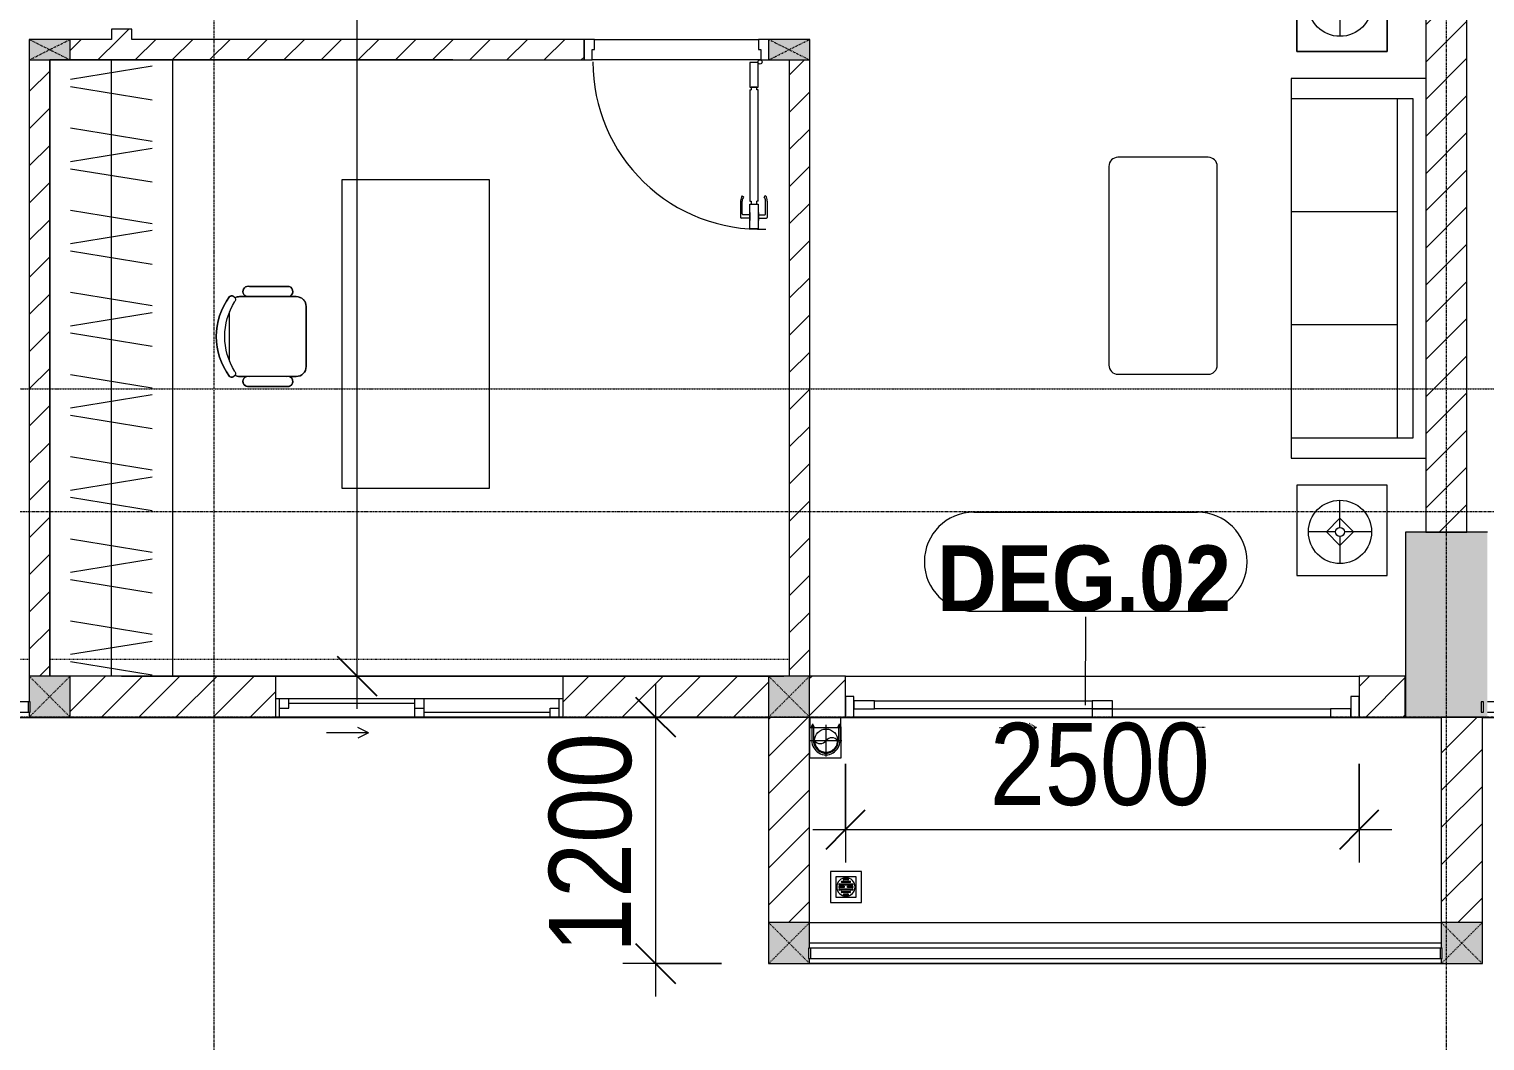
# Model space of a CAD drawing. Header units: millimetres. Extents: x 1591 to 240306, y -15958 to 82755.
# Drawn here: x 65054 to 72141, y 22961 to 27887 of the extents above; entities that cross this region are included whole.
import ezdxf

# ---------------------------------------------------------------- set-up
doc = ezdxf.new("R2010")
doc.units = ezdxf.units.MM
for name, pattern in [('Dash', [6, 3, -3]), ('Dash 1_8_', [6.35, 3.175, -3.175]), ('Dash Dot 3_16_', [7.9375, 4.7625, -1.5875, 0, -1.5875]), ('Grid Line', [22.225, 12.7, -3.175, 3.175, -3.175]), ('IMPORT-CENTER _2_', [40.64, 25.4, -5.08, 5.08, -5.08])]:
    doc.linetypes.add(name, pattern=pattern)
for name, color, linetype, lineweight in [('0-1', 7, 'Continuous', 5), ('A-ANNO-DIMS', 211, 'Continuous', 9), ('A-ANNO-DIMS-160', 211, 'Continuous', 9), ('A-AREA', 32, 'Dash 1_8_', 9), ('A-DETL-GENF-1', 9, 'Continuous', 9), ('A-DOOR', 31, 'Continuous', 9), ('A-DOOR-1', 254, 'Continuous', 9), ('A-DOOR-2', 9, 'Continuous', 9), ('A-DOOR-FRAM', 31, 'Continuous', 9), ('A-DOOR-HDLN', 31, 'Dash', 9), ('A-DOOR-IDEN', 31, 'Continuous', 9), ('A-FLOR-1', 250, 'Continuous', 9), ('A-FLOR-2', 9, 'Continuous', 9), ('A-FLOR-HRAL', 11, 'Continuous', 9), ('A-FLOR-HRAL-1', 254, 'Continuous', 9), ('A-FLOR-HRAL-2', 9, 'Continuous', 9), ('A-GLAZ', 151, 'Continuous', 9), ('A-WALL', 113, 'Continuous', 9), ('A-WALL-1', 253, 'Continuous', 18), ('A-WALL-2', 9, 'Continuous', 9), ('A-WALL-3', 113, 'Continuous', 18), ('A-WALL-PATT-1', 10, 'Continuous', 9), ('A-WALL-PATT-2', 111, 'Continuous', 9), ('G-ANNO-SYMB-1', 111, 'Dash Dot 3_16_', 18), ('G-IMPT-2', 8, 'IMPORT-CENTER _2_', 9), ('G-IMPT-3', 8, 'Continuous', 9), ('I-FURN', 30, 'Continuous', 9), ('I-FURN-1', 254, 'Continuous', 9), ('M-EQPM', 50, 'Continuous', 9), ('S-COLS', 52, 'Continuous', 9), ('S-COLS-1', 52, 'Continuous', 5), ('S-COLS-2', 7, 'Continuous', 18), ('S-COLS-3', 254, 'Continuous', 9), ('S-COLS-4', 253, 'Continuous', 18), ('S-COLS-5', 52, 'Continuous', 18), ('S-COLS-HDLN', 52, 'Dash', 9), ('S-COLS-HDLN-1', 9, 'Dash', 9), ('S-GRID-1', 1, 'Grid Line', 9)]:
    doc.layers.add(name, color=color, linetype=linetype, lineweight=lineweight)
doc.styles.add('Arial_B_3', font='arialbd_0.ttf', dxfattribs={"width": 0.9, "height": 320})
doc.styles.add('UTM Avo', font='UTM Avo.ttf', dxfattribs={"width": 0.9, "height": 400})
doc.dimstyles.new('1_Dim_chi_tiet_2_5', dxfattribs={"dimscale": 304.8, "dimtxt": 399.720379, "dimasz": 0.629921, "dimexe": 0.524934, "dimexo": 0.0625, "dimgap": 0.052493, "dimtad": 1, "dimdec": 0, "dimrnd": 5, "dimzin": 0, "dimdsep": 46, "dimtxsty": 'UTM Avo', "dimblk1": 'OBLIQUE', "dimblk2": 'OBLIQUE', "dimsah": 1, "dimcen": 0.09, "dimdle": 0.524934, "dimazin": 0, "dimtfac": 1, "dimtdec": 4, "dimtix": 1, "dimtmove": 0, "dimatfit": 3, "dimfxl": 1.049869, "dimfxlon": 1, "dimtvp": 1, "dimtolj": 1, "dimtzin": 0, "dimarcsym": 2})
doc.dimstyles.new('1_Dim_chi_tiet_2_5_1', dxfattribs={"dimscale": 304.8, "dimtxt": 399.720379, "dimasz": 0.629921, "dimexe": 0.524934, "dimexo": 0.0625, "dimgap": 0.052493, "dimtad": 1, "dimdec": 0, "dimrnd": 5, "dimzin": 0, "dimdsep": 46, "dimtxsty": 'UTM Avo', "dimblk1": 'OBLIQUE', "dimblk2": 'OBLIQUE', "dimsah": 1, "dimcen": 0.09, "dimdle": 0.524934, "dimazin": 0, "dimtfac": 1, "dimtdec": 4, "dimtix": 1, "dimtmove": 0, "dimatfit": 3, "dimfxl": 1.049869, "dimfxlon": 1, "dimtvp": 1, "dimtolj": 1, "dimtzin": 0, "dimarcsym": 2})
pattern_1 = [(45, (0, 0), (-90.50967, 90.50967), [])]
pattern_2 = [(45, (11001.35, 0), (-90.50967, 90.50967), [])]

# ---------------------------------------------------------------- blocks, each defined once
blk = doc.blocks.new('NCV_TKTC_KET CAU_rvt-1-TKCS_MB TẦNG 3-4')
at = {"layer": 'S-COLS-1'}
h = blk.add_hatch(color=256, dxfattribs=at)
h.paths.add_polyline_path([(61152.6, 24536.9), (61152.6, 25436.9), (60752.6, 25436.9), (60752.6, 24536.9), (61132.6, 24536.9)])
h.paths.add_polyline_path([(61122.6, 24561.9), (61122.6, 24611.9), (61132.6, 24611.9), (61132.6, 24561.9)])
at = {"layer": 'A-FLOR-1'}
for p, q in [((52927.6, 24535.3), (54052.6, 24535.3)), ((54052.6, 24535.3), (57652.6, 24535.3)), ((57852.6, 24535.3), (60927.6, 24535.3)), ((61127.6, 24535.3), (62252.6, 24535.3)), ((57852.6, 23336.9), (60927.6, 23336.9))]:
    blk.add_line(p, q, dxfattribs=at)
at = {"layer": 'S-COLS-2'}
for p, q in [((61152.6, 25436.9), (60752.6, 25436.9)), ((60752.6, 25436.9), (60752.6, 24536.9)), ((60752.6, 24536.9), (61152.6, 24536.9))]:
    blk.add_line(p, q, dxfattribs=at)
blk = doc.blocks.new('DOOR_CW_01 CANH MO-PANEL KINH - DIW_01-900x2200-CỬA GỖ VÂN LAMINATE-V106-TKCS_MB TẦNG 3-4')
at = {"layer": 'A-DETL-GENF-1'}
for p, q in [((-397, 872), (-357, 872)), ((-397, 752), (-397, 872)), ((-357, 872), (-357, 752)), ((-442, 737), (-442, 816.5)), ((-399, 820.5), (-438, 820.5)), ((-434, 799.5), (-434, 737)), ((-399, 803.5), (-430, 803.5)), ((-399, 831.8), (-397, 831.8)), ((-399, 792.2), (-399, 831.8)), ((-397, 792.2), (-399, 792.2)), ((-397, 792.2), (-397, 831.8)), ((-357, 792.2), (-357, 831.8)), ((-355, 831.8), (-357, 831.8)), ((-357, 792.2), (-355, 792.2)), ((-355, 792.2), (-355, 831.8)), ((-355, 820.5), (-316, 820.5)), ((-355, 803.5), (-324, 803.5)), ((-320, 799.5), (-320, 737)), ((-312, 737), (-312, 816.5)), ((-433.9, 711.2), (-427.3, 715.8)), ((-357, 752), (-397, 752)), ((-397, 738), (-391, 738)), ((-397, 738), (-397, 196)), ((-363, 752), (-391, 752)), ((-391, 752), (-391, 738)), ((-363, 738), (-363, 752)), ((-357, 738), (-363, 738)), ((-357, 196), (-357, 738)), ((-320.1, 711.2), (-326.7, 715.8)), ((-397, 196), (-391, 196)), ((-357, 182), (-397, 182)), ((-397, 182), (-397, 62)), ((-391, 196), (-391, 182)), ((-391, 182), (-363, 182)), ((-357, 196), (-363, 196)), ((-363, 182), (-363, 196)), ((-357, 62), (-357, 182)), ((-397, 62), (-357, 62))]:
    blk.add_line(p, q, dxfattribs=at)
blk.add_circle((-407, 60), 10, dxfattribs=at)
for centre, radius, start, end in [((-407, 60), 814, 360, 92), ((-438, 816.5), 4, 90, 180), ((-430, 799.5), 4, 90, 180), ((-324, 799.5), 4, 360, 90), ((-316, 816.5), 4, 0, 90), ((-397, 737), 45, 180, 215), ((-397, 737), 37, 180, 215), ((-357, 737), 37, 325, 0), ((-357, 737), 45, 325, 0)]:
    blk.add_arc(centre, radius, start, end, dxfattribs=at)
at = {"layer": 'A-DOOR-2'}
for p, q in [((-410, 50), (-448.4, 50)), ((-410, 0), (-410, 50)), ((-400, 0), (-410, 0)), ((-407, 50), (-382, 50)), ((-400, -50), (-400, 0)), ((410, 0), (400, 0)), ((400, 0), (400, -50)), ((450, 50), (410, 50)), ((410, 50), (410, 0)), ((450, -50), (450, 50)), ((-448.4, -50), (-400, -50)), ((400, -50), (450, -50))]:
    blk.add_line(p, q, dxfattribs=at)
blk = doc.blocks.new('TU DO LV A - TU DO LV A-885793-TKCS_MB TẦNG 3-4')
at = {"layer": 'I-FURN'}
for p, q in [((4.3, 101), (68.9, 499)), ((169, 101), (104.4, 499)), ((202.5, 101), (267.1, 499)), ((404.3, 101), (468.9, 499)), ((569, 101), (504.4, 499)), ((602.5, 101), (667.1, 499)), ((804.3, 101), (868.9, 499)), ((969, 101), (904.4, 499)), ((1002.5, 101), (1067.1, 499)), ((1204.3, 101), (1268.9, 499)), ((1369, 101), (1304.4, 499)), ((1402.5, 101), (1467.1, 499)), ((1604.3, 101), (1668.9, 499)), ((1769, 101), (1704.4, 499)), ((1802.5, 101), (1867.1, 499)), ((2004.3, 101), (2068.9, 499)), ((2169, 101), (2104.4, 499)), ((2202.5, 101), (2267.1, 499)), ((2404.3, 101), (2468.9, 499)), ((2569, 101), (2504.4, 499)), ((2602.5, 101), (2667.1, 499)), ((2804.3, 101), (2868.9, 499)), ((2969, 101), (2904.4, 499)), ((0, 300), (3000, 300)), ((0, 0), (3000, 0))]:
    blk.add_line(p, q, dxfattribs=at)
at = {"layer": 'I-FURN-1'}
blk.add_line((0, 0), (3000, 0), dxfattribs=at)
blk = doc.blocks.new('BAN LV A - BAN LV A_dwg_ban hoc2-348006-TKCS_MB TẦNG 3-4')
at = {"layer": 'I-FURN'}
for p, q in [((145.8, 437.4), (-145.8, 437.4)), ((-194.4, 388.8), (-194.4, 113.4)), ((194.4, 113.4), (194.4, 388.8)), ((-243, 354.4), (-243, 162)), ((194.4, 351.4), (194.4, 150.8)), ((243.7, 162), (243.7, 354.4)), ((-120.5, 64.8), (120.5, 64.8))]:
    blk.add_line(p, q, dxfattribs=at)
at = {"layer": 'I-FURN', "flags": 128}
blk.add_lwpolyline([(-737.8, 610.5), (-737.8, 1330.5), (-154.9, 1330.5), (762.2, 1330.5), (762.2, 610.5)], close=True, dxfattribs=at)
at = {"layer": 'I-FURN'}
for centre, radius, start, end in [((-145.8, 388.8), 48.6, 90, 180), ((145.8, 388.8), 48.6, 360, 90), ((-218.7, 347.3), 25.3, 343.7398, 163.7398), ((219.4, 347.3), 25.3, 16.2602, 170.70537), ((-218.7, 154.9), 25.3, 163.7398, 16.2602), ((219.4, 154.9), 25.3, 189.29463, 16.2602), ((-180.2, 75.4), 17.8, 57.97259, 216.69006), ((-145.8, 113.4), 48.6, 180, 207.58444), ((0, 359.3), 318.2, 237.57575, 302.42425), ((180.2, 75.4), 17.8, 323.30994, 122.02741), ((145.8, 113.4), 48.6, 332.41556, 0), ((0, 324), 324, 233.1301, 306.8699)]:
    blk.add_arc(centre, radius, start, end, dxfattribs=at)
blk = doc.blocks.new('BAN LV A - BAN LV A_dwg-348005-TKCS_MB TẦNG 3-4')
at = {"extrusion": (0, 0, -1), "zscale": -1, "rotation": 180}
blk.add_blockref('BAN LV A - BAN LV A_dwg_ban hoc2-348006-TKCS_MB TẦNG 3-4', (-729, 1383.7), dxfattribs=at)
blk = doc.blocks.new('BAN LV A - BAN LV A-348231-TKCS_MB TẦNG 3-4')
at = {"layer": 'I-FURN-1'}
for p, q in [((486, 1221.7), (486, 1029.3)), ((534.6, 1270.3), (534.6, 1235.9)), ((923.4, 1232.9), (923.4, 1270.3)), ((972.7, 1029.3), (972.7, 1221.7)), ((534.6, 1029.3), (534.6, 994.9)), ((923.4, 994.9), (923.4, 1032.3)), ((583.2, 946.3), (874.8, 946.3)), ((1491.2, 773.2), (-8.8, 773.2)), ((-8.8, 773.2), (-8.8, 53.2)), ((1491.2, 53.2), (1491.2, 773.2)), ((-8.8, 53.2), (1491.2, 53.2))]:
    blk.add_line(p, q, dxfattribs=at)
for centre, radius, start, end in [((729, 1059.7), 324, 53.1301, 126.8699), ((548.9, 1308.3), 17.8, 143.30994, 240.59603), ((583.2, 1270.3), 48.6, 152.41556, 180), ((909.2, 1308.3), 17.8, 299.40397, 36.69006), ((874.8, 1270.3), 48.6, 360, 27.58444), ((510.3, 1228.8), 25.3, 16.2602, 196.2602), ((948.4, 1228.8), 25.3, 343.7398, 170.70537), ((510.3, 1036.4), 25.3, 196.2602, 343.7398), ((583.2, 994.9), 48.6, 180, 270), ((874.8, 994.9), 48.6, 270, 360), ((948.4, 1036.4), 25.3, 189.29463, 343.7398)]:
    blk.add_arc(centre, radius, start, end, dxfattribs=at)
blk.add_blockref('BAN LV A - BAN LV A_dwg-348005-TKCS_MB TẦNG 3-4', (0, 0))
blk = doc.blocks.new('LOBBY_SOFA_1 - LOBBY_SOFA_1-V115-TKCS_MB TẦNG 3-4')
at = {"layer": 'I-FURN'}
for p, q in [((-2556, -4.9), (-2556, -660)), ((-2457, -66), (-2457, -660)), ((-807, -66), (-2457, -66)), ((-807, -660), (-807, -66)), ((-708, -660), (-708, -4.9)), ((-3128.2, -193.5), (-2688.2, -193.5)), ((-3128.2, -633.5), (-3128.2, -193.5)), ((-2688.2, -193.5), (-2688.2, -633.5)), ((-807, -143), (-2457, -143)), ((-1907, -143), (-1907, -660)), ((-1357, -143), (-1357, -660)), ((-575.9, -193.5), (-575.9, -633.5)), ((-135.9, -193.5), (-575.9, -193.5)), ((-135.9, -633.5), (-135.9, -193.5)), ((-2915.4, -269), (-2915.4, -401)), ((-348.6, -269), (-348.6, -401)), ((-2937.4, -423), (-3069.4, -423)), ((-2915.4, -357), (-2981.4, -423)), ((-2981.4, -423), (-2915.4, -489)), ((-2849.4, -423), (-2915.4, -357)), ((-2915.4, -489), (-2849.4, -423)), ((-2893.4, -423), (-2761.4, -423)), ((-370.6, -423), (-502.6, -423)), ((-414.6, -423), (-348.6, -357)), ((-348.6, -489), (-414.6, -423)), ((-348.6, -357), (-282.6, -423)), ((-282.6, -423), (-348.6, -489)), ((-326.6, -423), (-194.6, -423)), ((-2915.4, -445), (-2915.4, -577)), ((-348.6, -445), (-348.6, -577)), ((-2688.2, -633.5), (-3128.2, -633.5)), ((-575.9, -633.5), (-135.9, -633.5)), ((-2556, -660), (-708, -660)), ((-1160.3, -1020.5), (-2128.3, -1020.5)), ((-2172.3, -1064.5), (-2172.3, -1504.5)), ((-1116.3, -1504.5), (-1116.3, -1064.5)), ((-2128.3, -1548.5), (-1160.3, -1548.5))]:
    blk.add_line(p, q, dxfattribs=at)
for centre, radius in [((-2915.4, -423), 154), ((-348.6, -423), 154), ((-2915.4, -423), 22), ((-348.6, -423), 22)]:
    blk.add_circle(centre, radius, dxfattribs=at)
for centre, start, end in [((-2128.3, -1064.5), 90, 180), ((-1160.3, -1064.5), 0, 90), ((-2128.3, -1504.5), 180, 270), ((-1160.3, -1504.5), 270, 0)]:
    blk.add_arc(centre, 44, start, end, dxfattribs=at)
at = {"layer": 'I-FURN-1'}
for p, q in [((-2556, -4.9), (-2556, -660)), ((-708, -660), (-708, -4.9)), ((-2688.2, -193.5), (-3128.2, -193.5)), ((-3128.2, -193.5), (-3128.2, -633.5)), ((-2688.2, -633.5), (-2688.2, -193.5)), ((-135.9, -193.5), (-575.9, -193.5)), ((-575.9, -193.5), (-575.9, -633.5)), ((-135.9, -633.5), (-135.9, -193.5)), ((-3128.2, -633.5), (-2688.2, -633.5)), ((-575.9, -633.5), (-135.9, -633.5)), ((-2556, -660), (-708, -660)), ((-1160.3, -1020.5), (-2128.3, -1020.5)), ((-2172.3, -1064.5), (-2172.3, -1504.5)), ((-1116.3, -1504.5), (-1116.3, -1064.5)), ((-2128.3, -1548.5), (-1160.3, -1548.5))]:
    blk.add_line(p, q, dxfattribs=at)
for centre, start, end in [((-2128.3, -1064.5), 90, 180), ((-1160.3, -1064.5), 0, 90), ((-2128.3, -1504.5), 180, 270), ((-1160.3, -1504.5), 270, 0)]:
    blk.add_arc(centre, 44, start, end, dxfattribs=at)
blk = doc.blocks.new('Railing - 50 x 10mm-901205-TKCS_MB TẦNG 3-4')
at = {"layer": 'A-FLOR-HRAL-2'}
for p, q in [((25, 5), (-25, 5)), ((-25, 5), (-25, -5)), ((25, -5), (25, 5)), ((-25, -5), (25, -5))]:
    blk.add_line(p, q, dxfattribs=at)
blk = doc.blocks.new('Railing - Railing-883261-TKCS_MB TẦNG 3-4')
at = {"layer": 'A-FLOR-HRAL-2'}
for p, q in [((39339.1, 15351.2), (38244.1, 15351.2)), ((38244.1, 15301.2), (39339.1, 15301.2))]:
    blk.add_line(p, q, dxfattribs=at)
at = {"rotation": 90.00000000000001}
for p in [(38219.1, 15326.2), (39344.1, 15326.2)]:
    blk.add_blockref('Railing - 50 x 10mm-901205-TKCS_MB TẦNG 3-4', p, dxfattribs=at)
blk = doc.blocks.new('Railing - Railing-883263-TKCS_MB TẦNG 3-4')
at = {"layer": 'A-FLOR-HRAL-2'}
for p, q in [((31139.1, 15351.2), (30044.1, 15351.2)), ((30044.1, 15301.2), (31139.1, 15301.2))]:
    blk.add_line(p, q, dxfattribs=at)
at = {"rotation": 90.00000000000001}
for p in [(30019.1, 15326.2), (31144.1, 15326.2)]:
    blk.add_blockref('Railing - 50 x 10mm-901205-TKCS_MB TẦNG 3-4', p, dxfattribs=at)
blk = doc.blocks.new('G1_SOF - BO TRU - 100x200-745959-TKCS_MB TẦNG 3-4')
at = {"layer": 'S-COLS'}
blk.add_hatch(color=256, dxfattribs=at).paths.add_polyline_path([(-50, 100), (-50, -100), (50, -100), (50, 100)])
at = {"layer": 'S-COLS-4'}
for p, q in [((50, 100), (-50, 100)), ((-50, 100), (-50, -100)), ((50, -100), (50, 100)), ((-50, -100), (50, -100))]:
    blk.add_line(p, q, dxfattribs=at)
at = {"layer": 'S-COLS-HDLN-1'}
for p, q in [((50, 100), (-50, -100)), ((-50, 100), (50, -100))]:
    blk.add_line(p, q, dxfattribs=at)
blk = doc.blocks.new('NCV_TKTC_TANG 3 - 4_rvt-2-TKCS_MB TẦNG 3-4')
at = {"layer": 'A-WALL-PATT-1'}
h = blk.add_hatch(dxfattribs=at)
h.set_pattern_fill('FP_1', color=256, style=0, pattern_type=2)
h.set_pattern_definition(pattern_1)
h.paths.add_polyline_path([(54552.6, 27836.9), (54552.6, 27886.9), (54452.6, 27886.9), (54452.6, 27836.9), (54502.7, 27836.9)])
h.paths.add_polyline_path([(54502.7, 28786.9), (54552.6, 28786.9), (54552.6, 28836.9), (54452.6, 28836.9), (54452.6, 28786.9)])
h = blk.add_hatch(dxfattribs=at)
h.set_pattern_fill('FP_1', color=256, style=0, pattern_type=2)
h.set_pattern_definition(pattern_1)
h.paths.add_polyline_path([(56754.2, 27736.9), (56754.2, 27836.9), (54252.6, 27836.9), (54252.6, 27736.9), (56114.7, 27736.9)])
h = blk.add_hatch(dxfattribs=at)
h.set_pattern_fill('FP_1', color=256, style=0, pattern_type=2)
h.set_pattern_definition(pattern_1)
h.paths.add_polyline_path([(54052.6, 24736.9), (54152.6, 24736.9), (54152.6, 27736.9), (54052.6, 27736.9), (54052.6, 25733.9)])
h = blk.add_hatch(dxfattribs=at)
h.set_pattern_fill('FP_1', color=256, style=0, pattern_type=2)
h.set_pattern_definition(pattern_1)
h.paths.add_polyline_path([(57852.6, 24736.9), (57852.6, 27736.9), (57752.6, 27736.9), (57752.6, 24736.9)])
at = {"layer": 'A-FLOR-2'}
for p, q in [((56804.2, 27836.9), (57604.2, 27836.9)), ((54152.6, 27736.9), (54152.6, 24736.9)), ((54252.6, 27736.9), (54152.6, 27736.9)), ((54752.6, 27736.9), (54252.6, 27736.9)), ((56114.7, 27736.9), (54752.6, 27736.9)), ((57614.2, 27736.9), (56794.2, 27736.9)), ((54502.7, 24736.9), (54752.6, 24736.9)), ((54752.6, 24736.9), (55252.6, 24736.9)), ((55252.6, 24736.9), (56652.6, 24736.9)), ((56652.6, 24736.9), (57652.6, 24736.9)), ((57652.6, 24736.9), (57726.7, 24736.9)), ((58027.6, 24736.9), (60527.6, 24736.9)), ((57852.6, 23536.9), (60927.6, 23536.9))]:
    blk.add_line(p, q, dxfattribs=at)
at = {"layer": 'A-WALL-1'}
for p, q in [((54552.6, 27886.9), (54452.6, 27886.9)), ((54452.6, 27886.9), (54452.6, 27836.9)), ((54552.6, 27836.9), (54552.6, 27886.9)), ((54452.6, 27836.9), (54252.6, 27836.9)), ((56754.2, 27836.9), (54552.6, 27836.9)), ((56754.2, 27736.9), (56754.2, 27836.9)), ((54052.6, 27736.9), (54052.6, 24736.9)), ((54152.6, 24736.9), (54152.6, 27736.9)), ((54252.6, 27736.9), (56754.2, 27736.9)), ((57752.6, 27736.9), (57752.6, 24736.9)), ((57852.6, 24736.9), (57852.6, 27736.9))]:
    blk.add_line(p, q, dxfattribs=at)
at = {"layer": 'A-WALL-2'}
for p, q in [((56804.2, 27836.9), (57604.2, 27836.9)), ((57614.2, 27736.9), (56794.2, 27736.9))]:
    blk.add_line(p, q, dxfattribs=at)
at = {"layer": 'A-DOOR-1', "rotation": 180}
blk.add_blockref('DOOR_CW_01 CANH MO-PANEL KINH - DIW_01-900x2200-CỬA GỖ VÂN LAMINATE-V106-TKCS_MB TẦNG 3-4', (57204.2, 27786.9), dxfattribs=at)
at = {"layer": 'A-FLOR-HRAL-1'}
for name in ['Railing - Railing-883263-TKCS_MB TẦNG 3-4', 'Railing - Railing-883261-TKCS_MB TẦNG 3-4']:
    blk.add_blockref(name, (22908.5, 9260.7), dxfattribs=at)
at = {"layer": 'I-FURN-1'}
for name, p, rotation in [('LOBBY_SOFA_1 - LOBBY_SOFA_1-V115-TKCS_MB TẦNG 3-4', (60857.5, 25090.4), 270.0000000000005), ('TU DO LV A - TU DO LV A-885793-TKCS_MB TẦNG 3-4', (54752.6, 24736.9), 89.99999999999993), ('BAN LV A - BAN LV A-348231-TKCS_MB TẦNG 3-4', (56347.4, 25661.2), 90.0000000000001)]:
    blk.add_blockref(name, p, dxfattribs=dict(at, rotation=rotation))
at = {"layer": 'S-COLS-3', "rotation": 89.99999999999945}
for p in [(54152.6, 27786.9), (57752.6, 27786.9)]:
    blk.add_blockref('G1_SOF - BO TRU - 100x200-745959-TKCS_MB TẦNG 3-4', p, dxfattribs=at)
blk = doc.blocks.new('1_FAMILY RVT - W01-WxH 1400x1400xmm-389822-TKCS_MB TẦNG 3-4')
at = {"layer": 'A-GLAZ'}
for p, q in [((248.4, 172.39), (299.2, 197.79)), ((248.4, 172.39), (299.2, 146.99)), ((248.4, 172.39), (451.6, 172.39)), ((-700, 96.19), (-700, -103.81)), ((700, 96.19), (-700, 96.19)), ((-700, 96.19), (-636.5, 96.19)), ((-680.95, 96.19), (-680.95, 7.29)), ((-636.5, 96.19), (-22.225, 96.19)), ((-636.5, 96.19), (-636.5, 51.74)), ((-636.5, 73.965), (-22.225, 73.965)), ((-22.225, 7.29), (-22.225, 96.19)), ((-22.225, 96.19), (22.225, 96.19)), ((22.225, 96.19), (680.95, 96.19)), ((22.225, 96.19), (22.225, 7.29)), ((680.95, 96.19), (700, 96.19)), ((680.95, 96.19), (680.95, 7.29)), ((700, -103.81), (700, 96.19)), ((-700, 7.29), (-680.95, 7.29)), ((-636.5, 51.74), (-680.95, 51.74)), ((-680.95, 7.29), (-22.225, 7.29)), ((22.225, 51.74), (-22.225, 51.74)), ((-22.225, 7.29), (22.225, 7.29)), ((22.225, 29.515), (636.5, 29.515)), ((22.225, 7.29), (636.5, 7.29)), ((636.5, 51.74), (636.5, 7.29)), ((680.95, 51.74), (636.5, 51.74)), ((636.5, 7.29), (700, 7.29)), ((-700, -103.81), (700, -103.81))]:
    blk.add_line(p, q, dxfattribs=at)
blk = doc.blocks.new('DEG_02-DEG_03 - DEG_02-2500x2400mm-CỬA ĐI 02 CÁNH TRƯỢT-625766-TKCS_MB TẦNG 3-4')
at = {"layer": 'A-DOOR'}
for p, q in [((-1110, 100), (-1210, 100)), ((-1210, 100), (-1210, 60)), ((-1110, 60), (-1110, 100)), ((-1110, 100), (-50, 100)), ((50, 100), (-50, 100)), ((-50, 100), (-50, 60)), ((50, 60), (50, 100)), ((-1210, 60), (-1110, 60)), ((-50, 60), (-1110, 60)), ((50, 60), (-50, 60)), ((-50, 60), (-50, 20)), ((-50, 60), (50, 60)), ((-50, 20), (50, 20)), ((50, 20), (50, 60)), ((50, 60), (1110, 60)), ((1110, 20), (50, 20)), ((1210, 60), (1110, 60)), ((1110, 60), (1110, 20)), ((1110, 20), (1210, 20)), ((1210, 20), (1210, 60))]:
    blk.add_line(p, q, dxfattribs=at)
at = {"layer": 'A-DOOR-FRAM'}
for p, q in [((-1210, 100), (-1250, 100)), ((-1250, 100), (-1250, 0)), ((-1210, 0), (-1210, 100)), ((1250, 100), (1210, 100)), ((1210, 100), (1210, 0)), ((1250, 0), (1250, 100)), ((-1250, 0), (-1210, 0)), ((1210, 0), (1250, 0))]:
    blk.add_line(p, q, dxfattribs=at)
at = {"layer": 'A-DOOR-HDLN'}
for p, q in [((-500.4, 151.1), (-320.4, 151.1)), ((-320.4, 151.1), (-355, 171.1)), ((-320.4, 151.1), (-355, 131.1)), ((320.4, 151.1), (355, 171.1)), ((320.4, 151.1), (355, 131.1)), ((500.4, 151.1), (320.4, 151.1))]:
    blk.add_line(p, q, dxfattribs=at)
blk = doc.blocks.new('Railing - 50 x 10mm-1251311-TKCS_MB TẦNG 3-4')
at = {"layer": 'A-FLOR-HRAL'}
for p, q in [((25, 5), (-25, 5)), ((-25, 5), (-25, -5)), ((25, -5), (25, 5)), ((-25, -5), (25, -5))]:
    blk.add_line(p, q, dxfattribs=at)
blk = doc.blocks.new('Railing - Railing-2456595-TKCS_MB TẦNG 3-4')
at = {"layer": 'A-FLOR-HRAL'}
for p, q in [((60922.6, 23412.4), (57857.6, 23412.4)), ((57857.6, 23362.4), (60922.6, 23362.4))]:
    blk.add_line(p, q, dxfattribs=at)
at = {"rotation": 90}
for p in [(57852.6, 23387.4), (60927.6, 23387.4)]:
    blk.add_blockref('Railing - 50 x 10mm-1251311-TKCS_MB TẦNG 3-4', p, dxfattribs=at)
blk = doc.blocks.new('G1_SOF - BO TRU - 200x200-V15-TKCS_MB TẦNG 3-4')
at = {"layer": 'S-COLS'}
blk.add_hatch(color=256, dxfattribs=at).paths.add_polyline_path([(-95, -100), (100, -100), (100, 100), (-100, 100), (-100, -25.1), (-95, -25.1), (-95, -75.1), (-100, -75.1), (-100, -100)])
at = {"layer": 'S-COLS-5'}
for p, q in [((100, 100), (-100, 100)), ((-100, 100), (-100, -25.1)), ((100, -100), (100, 100)), ((-100, -75.1), (-100, -100)), ((-100, -100), (100, -100))]:
    blk.add_line(p, q, dxfattribs=at)
at = {"layer": 'S-COLS-HDLN'}
for p, q in [((100, 100), (-100, -100)), ((-100, 100), (100, -100))]:
    blk.add_line(p, q, dxfattribs=at)
blk = doc.blocks.new('G1_SOF - BO TRU - 200x200-V16-TKCS_MB TẦNG 3-4')
at = {"layer": 'S-COLS'}
blk.add_hatch(color=256, dxfattribs=at).paths.add_polyline_path([(-90.1, -100), (100, -100), (100, 100), (-100, 100), (-100, -24.6), (-90.1, -24.6), (-90.1, -74.6), (-100, -74.6), (-100, -100)])
at = {"layer": 'S-COLS-5'}
for p, q in [((100, 100), (-100, 100)), ((-100, 100), (-100, -24.6)), ((100, -100), (100, 100)), ((-100, -74.6), (-100, -100)), ((-100, -100), (100, -100))]:
    blk.add_line(p, q, dxfattribs=at)
at = {"layer": 'S-COLS-HDLN'}
for p, q in [((100, 100), (-100, -100)), ((-100, 100), (100, -100))]:
    blk.add_line(p, q, dxfattribs=at)
blk = doc.blocks.new('G1_SOF - BO TRU - 200x200-V18-TKCS_MB TẦNG 3-4')
at = {"layer": 'S-COLS'}
blk.add_hatch(color=256, dxfattribs=at).paths.add_polyline_path([(95, -100), (100, -100), (100, -74.6), (95, -74.6), (95, -24.6), (100, -24.6), (100, 100), (-100, 100), (-100, -100)])
at = {"layer": 'S-COLS-5'}
for p, q in [((100, 100), (-100, 100)), ((-100, 100), (-100, -100)), ((100, -24.6), (100, 100)), ((-100, -100), (100, -100)), ((100, -100), (100, -74.6))]:
    blk.add_line(p, q, dxfattribs=at)
at = {"layer": 'S-COLS-HDLN'}
for p, q in [((100, 100), (-100, -100)), ((-100, 100), (100, -100))]:
    blk.add_line(p, q, dxfattribs=at)
blk = doc.blocks.new('G1_SOF - BO TRU - 200x200-3054293-TKCS_MB TẦNG 3-4')
at = {"layer": 'S-COLS'}
blk.add_hatch(color=256, dxfattribs=at).paths.add_polyline_path([(100, -100), (100, 100), (-100, 100), (-100, -100)])
at = {"layer": 'S-COLS-5'}
for p, q in [((100, 100), (-100, 100)), ((-100, 100), (-100, -100)), ((100, -100), (100, 100)), ((-100, -100), (100, -100))]:
    blk.add_line(p, q, dxfattribs=at)
at = {"layer": 'S-COLS-HDLN'}
for p, q in [((100, 100), (-100, -100)), ((-100, 100), (100, -100))]:
    blk.add_line(p, q, dxfattribs=at)
blk = doc.blocks.new('TKTC_XREF_251221_MB TANG 2-7 - TKTC_XREF_260130_MB TANG 2-5_dwg_$cc-4746808-TKCS_MB TẦNG 3-4')
at = {"layer": 'G-IMPT-2'}
for p, q in [((0, -0.673), (0, 0.673)), ((-0.673, 0), (0.673, 0))]:
    blk.add_line(p, q, dxfattribs=at)
at = {"layer": 'M-EQPM'}
blk.add_circle((0, 0), 0.5, dxfattribs=at)
for centre, radius, start, end in [((0, 0), 0.5, 90, 270), ((0.188, 0.25), 0.313, 126.8699, 233.1301), ((-0.188, -0.25), 0.313, 306.8699, 53.1301)]:
    blk.add_arc(centre, radius, start, end, dxfattribs=at)
blk = doc.blocks.new('TKTC_XREF_251221_MB TANG 2-7 - TKTC_XREF_260130_MB TANG 2-5_dwg_CUM U_DN100-4746796-TKCS_MB TẦNG 3-4')
at = {"layer": 'G-IMPT-3'}
blk.add_hatch(color=256, dxfattribs=at).paths.add_polyline_path([(0, 61), (0, 57), (14.8, 55.1), (28.5, 49.4), (40.3, 40.3), (49.4, 28.5), (55.1, 14.8), (57, 0), (55.1, -14.8), (49.4, -28.5), (40.3, -40.3), (28.5, -49.4), (14.8, -55.1), (0, -57), (0, -61), (15.8, -58.9), (30.5, -52.8), (43.1, -43.1), (52.8, -30.5), (58.9, -15.8), (61, 0), (58.9, 15.8), (52.8, 30.5), (43.1, 43.1), (30.5, 52.8), (15.8, 58.9)])
for p, q in [((-79.1, 66.6), (-79.1, 63.4)), ((-76.6, 66.6), (-76.6, 63.4)), ((-74.6, 66.6), (-74.6, 63.4)), ((-72.7, 69.3), (-72.7, 60.7)), ((-66.9, 67.9), (-71.7, 67.9)), ((-66.9, 62.1), (-71.7, 62.1)), ((-65, 69), (0, 69)), ((-79.1, -63.4), (-79.1, -66.6)), ((-76.6, -63.4), (-76.6, -66.6)), ((-74.6, -63.4), (-74.6, -66.6)), ((-72.7, -60.7), (-72.7, -69.3)), ((-66.9, -62.1), (-71.7, -62.1)), ((-66.9, -67.9), (-71.7, -67.9)), ((-65, -69), (0, -69))]:
    blk.add_line(p, q, dxfattribs=at)
at = {"layer": 'G-IMPT-3', "flags": 128}
for points in [[(-66.9, 70.8), (-66.9, 72.7), (-65, 72.7), (-65, 57.3), (-66.9, 57.3), (-66.9, 59.2)], [(-72.7, 67.6), (-78.1, 67.6), (-78.1, 62.4), (-72.7, 62.4)], [(-71.7, 59.2), (-66.9, 59.2), (-66.9, 70.8), (-71.7, 70.8)], [(-65, 61), (0, 61), (0, 57)], [(-72.7, -62.4), (-78.1, -62.4), (-78.1, -67.6), (-72.7, -67.6)], [(-71.7, -70.8), (-66.9, -70.8), (-66.9, -59.2), (-71.7, -59.2)], [(-66.9, -59.2), (-66.9, -57.3), (-65, -57.3), (-65, -72.7), (-66.9, -72.7), (-66.9, -70.8)], [(-65, -61), (0, -61), (0, -57)]]:
    blk.add_lwpolyline(points, dxfattribs=at)
at = {"layer": 'G-IMPT-3'}
for centre, radius, start, end in [((-78.1, 66.6), 0.96, 90, 180), ((-78.1, 63.4), 0.96, 180, 270), ((-71.1, 69.3), 1.56, 112.61986, 247.38014), ((-67.9, 65), 4.8, 143.1301, 216.8699), ((-71.1, 60.7), 1.56, 112.61986, 247.38014), ((0, 0), 69, 270, 90), ((0, 0), 61, 270, 90), ((0, 0), 57, 270, 90), ((-78.1, -63.4), 0.96, 90, 180), ((-78.1, -66.6), 0.96, 180, 270), ((-71.1, -60.7), 1.56, 112.61986, 247.38014), ((-67.9, -65), 4.8, 143.1301, 216.8699), ((-71.1, -69.3), 1.56, 112.61986, 247.38014)]:
    blk.add_arc(centre, radius, start, end, dxfattribs=at)
blk = doc.blocks.new('TKTC_XREF_251221_MB TANG 2-7 - TKTC_XREF_260130_MB TANG 2-5_dwg_THU NUOC - THU NUOC-444531-TKCS_MB TẦNG 1-4746804-TKCS_MB TẦNG 3-4')
at = {"layer": 'G-IMPT-3'}
for p, q in [((-23.3, 10.8), (40.9, 10.8)), ((40.9, 4.8), (-23.3, 4.8)), ((-11, 23.3), (28.5, 23.3)), ((28.5, 17.3), (-11, 17.3)), ((-1.1, 35.6), (18.5, 35.6)), ((18.5, 29.6), (-1.1, 29.6)), ((-23.3, -13.6), (40.9, -13.6)), ((40.9, -19.6), (-23.3, -19.6)), ((-11, -26.1), (28.5, -26.1)), ((28.5, -32.1), (-11, -32.1)), ((-1.1, -38.5), (18.5, -38.5)), ((18.5, -44.5), (-1.1, -44.5))]:
    blk.add_line(p, q, dxfattribs=at)
at = {"layer": 'G-IMPT-3', "flags": 128}
for points in [[(83.7, -79.4), (83.7, 70.6), (-66.3, 70.6), (-66.3, -79.4)], [(58.7, -54.4), (58.7, 45.6), (-41.3, 45.6), (-41.3, -54.4)]]:
    blk.add_lwpolyline(points, close=True, dxfattribs=at)
for points in [[(-23.3, -1.2), (0.7, -1.2), (0.7, -7.2), (-23.3, -7.2)], [(40.9, -7.2), (16.7, -7.2), (16.7, -1.2), (40.9, -1.2)]]:
    blk.add_lwpolyline(points, dxfattribs=at)
at = {"layer": 'G-IMPT-3'}
for centre, radius, start, end in [((8.7, -4.4), 45, 360, 180), ((8.7, -4.4), 45, 360, 180), ((-23.3, 7.8), 3, 90, 270), ((-11, 20.3), 3, 90, 270), ((-1.1, 32.6), 3, 90, 270), ((18.5, 32.6), 3, 270, 90), ((28.5, 20.3), 3, 270, 90), ((40.9, 7.8), 3, 270, 90), ((8.7, -4.4), 45, 180, 360), ((8.7, -4.4), 45, 180, 360), ((-23.3, -4.2), 3, 90, 270), ((-23.3, -16.6), 3, 90, 270), ((-11, -29.1), 3, 90, 270), ((-1.1, -41.5), 3, 90, 270), ((18.5, -41.5), 3, 270, 90), ((28.5, -29.1), 3, 270, 90), ((40.9, -4.2), 3, 270, 90), ((40.9, -16.6), 3, 270, 90)]:
    blk.add_arc(centre, radius, start, end, dxfattribs=at)
blk = doc.blocks.new('TKTC_XREF_251221_MB TANG 2-7 - TKTC_XREF_251221_MB TANG 2-7-2039446-TKCS_MB TẦNG 3-4')
at = {"layer": 'M-EQPM'}
for p, q in [((24201.1, 7300), (24201.4, 7250.5)), ((24201.3, 7250.4), (24351.6, 7250.4)), ((24201.3, 7100.8), (24201.3, 7250.4)), ((24201.4, 7250.5), (24351.9, 7250.5)), ((24351.9, 7250.5), (24351.5, 7300)), ((24351.6, 7250.4), (24351.6, 7100.8)), ((24351.6, 7100.8), (24201.3, 7100.8))]:
    blk.add_line(p, q, dxfattribs=at)
for name, p, xscale, yscale, zscale, rotation in [('TKTC_XREF_251221_MB TANG 2-7 - TKTC_XREF_260130_MB TANG 2-5_dwg_$cc-4746808-TKCS_MB TẦNG 3-4', (24280.1, 7185.5), 113.7150000000073, 113.7150000000073, 113.7150000000073, 89.99900866374671), ('TKTC_XREF_251221_MB TANG 2-7 - TKTC_XREF_260130_MB TANG 2-5_dwg_CUM U_DN100-4746796-TKCS_MB TẦNG 3-4', (24279.2, 7185.5), 0.9975000000000007, 0.9975000000000007, 0.9975000000000007, 270.0009913382947)]:
    blk.add_blockref(name, p, dxfattribs=dict(xscale=xscale, yscale=yscale, zscale=zscale, rotation=rotation))
blk.add_blockref('TKTC_XREF_251221_MB TANG 2-7 - TKTC_XREF_260130_MB TANG 2-5_dwg_THU NUOC - THU NUOC-444531-TKCS_MB TẦNG 1-4746804-TKCS_MB TẦNG 3-4', (24367.9, 6477.7))
blk = doc.blocks.new('DIMBLOCK111-TKCS_MB TẦNG 3-4')
at = {"layer": 'A-ANNO-DIMS-160'}
for p, q in [((69028.9, 24309.3), (69028.9, 23829.3)), ((69028.9, 23989.3), (69028.9, 24309.3)), ((71528.9, 24309.3), (71528.9, 23829.3)), ((71528.9, 23989.3), (71528.9, 24309.3)), ((68868.9, 23989.3), (71688.9, 23989.3))]:
    blk.add_line(p, q, dxfattribs=at)
at = {"layer": 'A-ANNO-DIMS-160', "lineweight": 25}
for p, q in [((69028.9, 23989.3), (69124.9, 24085.3)), ((71528.9, 23989.3), (71624.9, 24085.3)), ((69028.9, 23989.3), (68932.9, 23893.3)), ((71528.9, 23989.3), (71432.9, 23893.3))]:
    blk.add_line(p, q, dxfattribs=at)
at = {"layer": 'A-ANNO-DIMS-160', "color": 0, "insert": (69731.1, 24509), "char_height": 400, "width": 1314.636, "attachment_point": 1, "line_spacing_factor": 1.110334, "style": 'UTM Avo'}
blk.add_mtext('2500', dxfattribs=at)
blk = doc.blocks.new('_Oblique')
at = {"color": 0, "linetype": 'ByBlock', "lineweight": -2}
blk.add_line((-0.5, -0.5), (0.5, 0.5), dxfattribs=at)
blk = doc.blocks.new('DIMBLOCK224-TKCS_MB TẦNG 3-4')
at = {"layer": 'A-ANNO-DIMS-160'}
for p, q in [((69028.9, 24309.3), (69028.9, 23829.3)), ((69028.9, 23989.3), (69028.9, 24309.3)), ((71528.9, 24309.3), (71528.9, 23829.3)), ((71528.9, 23989.3), (71528.9, 24309.3)), ((68868.9, 23989.3), (71688.9, 23989.3))]:
    blk.add_line(p, q, dxfattribs=at)
at = {"layer": 'A-ANNO-DIMS-160', "lineweight": 25}
for p, q in [((69028.9, 23989.3), (69124.9, 24085.3)), ((71528.9, 23989.3), (71624.9, 24085.3)), ((69028.9, 23989.3), (68932.9, 23893.3)), ((71528.9, 23989.3), (71432.9, 23893.3))]:
    blk.add_line(p, q, dxfattribs=at)
at = {"layer": 'A-ANNO-DIMS-160', "color": 0, "insert": (69731.1, 24509), "char_height": 400, "width": 1314.636, "attachment_point": 1, "line_spacing_factor": 1.110334, "style": 'UTM Avo'}
blk.add_mtext('2500', dxfattribs=at)
blk = doc.blocks.new('STN_Door Tag - STN_Door Tag-1788670-TKCS_MB TẦNG 3-4')
at = {"layer": 'A-DOOR-IDEN'}
for p, q in [((-3.37, 1.495), (3.431, 1.495)), ((-3.37, -1.524), (3.431, -1.524))]:
    blk.add_line(p, q, dxfattribs=at)
for centre, start, end in [((-3.37, -0.015), 90, 270), ((3.431, -0.015), 270, 90)]:
    blk.add_arc(centre, 1.509, start, end, dxfattribs=at)
blk = doc.blocks.new('DIMBLOCK352-TKCS_MB TẦNG 3-4')
at = {"layer": 'A-ANNO-DIMS-160'}
for p, q in [((66651.2, 24576.9), (66651.2, 33496.9)), ((66331.2, 33336.9), (66811.2, 33336.9)), ((66651.2, 33336.9), (66331.2, 33336.9)), ((66331.2, 24736.9), (66811.2, 24736.9)), ((66651.2, 24736.9), (66331.2, 24736.9))]:
    blk.add_line(p, q, dxfattribs=at)
at = {"layer": 'A-ANNO-DIMS-160', "lineweight": 25}
for p, q in [((66651.2, 33336.9), (66555.2, 33432.9)), ((66651.2, 33336.9), (66747.2, 33240.9)), ((66651.2, 24736.9), (66555.2, 24832.9)), ((66651.2, 24736.9), (66747.2, 24640.9))]:
    blk.add_line(p, q, dxfattribs=at)
at = {"layer": 'A-ANNO-DIMS-160', "color": 0, "insert": (66131.6, 28489.2), "char_height": 400, "width": 1314.636, "attachment_point": 1, "rotation": 90, "line_spacing_factor": 1.110334, "style": 'UTM Avo'}
blk.add_mtext('8600', dxfattribs=at)
blk = doc.blocks.new('DIMBLOCK396-TKCS_MB TẦNG 3-4')
at = {"layer": 'A-ANNO-DIMS-160'}
for p, q in [((68104, 24696.9), (68104, 23176.9)), ((68424, 24536.9), (67944, 24536.9)), ((68104, 24536.9), (68424, 24536.9)), ((68424, 23336.9), (67944, 23336.9)), ((68104, 23336.9), (68424, 23336.9))]:
    blk.add_line(p, q, dxfattribs=at)
at = {"layer": 'A-ANNO-DIMS-160', "lineweight": 25}
for p, q in [((68104, 24536.9), (68008, 24632.9)), ((68104, 24536.9), (68200, 24440.9)), ((68104, 23336.9), (68008, 23432.9)), ((68104, 23336.9), (68200, 23240.9))]:
    blk.add_line(p, q, dxfattribs=at)
at = {"layer": 'A-ANNO-DIMS-160', "color": 0, "insert": (67584.4, 23389.2), "char_height": 400, "width": 1314.636, "attachment_point": 1, "rotation": 90, "line_spacing_factor": 1.110334, "style": 'UTM Avo'}
blk.add_mtext('1200', dxfattribs=at)

msp = doc.modelspace()

# ---------------------------------------------------------------- hatches: boundary and pattern name
at = {"layer": 'A-WALL-PATT-2'}
h = msp.add_hatch(dxfattribs=at)
h.set_pattern_fill('FP_1', color=256, style=0, pattern_type=2)
h.set_pattern_definition(pattern_2)
h.paths.add_polyline_path([(72053.9, 25436.9), (72053.9, 28836.9), (71853.9, 28836.9), (71853.9, 25436.9), (71952.1, 25436.9)])
h.paths.add_polyline_path([(72053.9, 29036.9), (72053.9, 32236.9), (71853.9, 32236.9), (71853.9, 29036.9), (71952.1, 29036.9)])
h = msp.add_hatch(dxfattribs=at)
h.set_pattern_fill('FP_1', color=256, style=0, pattern_type=2)
h.set_pattern_definition(pattern_2)
h.paths.add_polyline_path([(66253.9, 24536.9), (66253.9, 24736.9), (65253.8, 24736.9), (65253.8, 24536.9), (65504, 24536.9)])
h.paths.add_polyline_path([(68653.9, 24536.9), (68653.9, 24736.9), (67653.9, 24736.9), (67653.9, 24536.9)])
h = msp.add_hatch(dxfattribs=at)
h.set_pattern_fill('FP_1', color=256, style=0, pattern_type=2)
h.set_pattern_definition(pattern_2)
h.paths.add_polyline_path([(71753.9, 24536.9), (71753.9, 24736.9), (71528.9, 24736.9), (71528.9, 24536.9)])
h.paths.add_polyline_path([(68853.9, 24536.9), (69028.9, 24536.9), (69028.9, 24736.9), (68853.9, 24736.9), (68853.9, 24675.7)])
h = msp.add_hatch(dxfattribs=at)
h.set_pattern_fill('FP_1', color=256, style=0, pattern_type=2)
h.set_pattern_definition(pattern_2)
h.paths.add_polyline_path([(68853.9, 23536.9), (68853.9, 24536.9), (68653.9, 24536.9), (68653.9, 23536.9), (68728.1, 23536.9)])
h = msp.add_hatch(dxfattribs=at)
h.set_pattern_fill('FP_1', color=256, style=0, pattern_type=2)
h.set_pattern_definition(pattern_2)
h.paths.add_polyline_path([(72128.9, 23536.9), (72128.9, 24536.9), (71928.9, 24536.9), (71928.9, 23536.9), (71952.1, 23536.9)])

# ---------------------------------------------------------------- linework, layer by layer
at = {"layer": 'A-AREA'}
for p, q in [((65053.9, 24818.4), (63953.9, 24818.4)), ((65753.9, 24818.4), (65153.9, 24818.4)), ((68753.9, 24818.4), (65753.9, 24818.4))]:
    msp.add_line(p, q, dxfattribs=at)
at = {"layer": 'A-DOOR-IDEN'}
msp.add_line((70197.4, 24595.8), (70197.7, 25025.9), dxfattribs=at)
at = {"layer": 'A-WALL'}
for p, q in [((69028.9, 24736.9), (71528.9, 24736.9)), ((70228.9, 24536.9), (69068.9, 24536.9)), ((68853.9, 23437.4), (71928.9, 23437.4)), ((71928.9, 23337.4), (68853.9, 23337.4))]:
    msp.add_line(p, q, dxfattribs=at)
at = {"layer": 'A-WALL-3'}
for p, q in [((71853.9, 28836.9), (71853.9, 25436.9)), ((72053.9, 25436.9), (72053.9, 28836.9)), ((71853.9, 25436.9), (72053.9, 25436.9)), ((66253.9, 24736.9), (65253.8, 24736.9)), ((68653.9, 24736.9), (67653.9, 24736.9)), ((69028.9, 24736.9), (68853.9, 24736.9)), ((69028.9, 24536.9), (69028.9, 24736.9)), ((71753.9, 24736.9), (71528.9, 24736.9)), ((71528.9, 24736.9), (71528.9, 24536.9)), ((71753.9, 24536.9), (71753.9, 24736.9)), ((65253.8, 24536.9), (66253.9, 24536.9)), ((67653.9, 24536.9), (68653.9, 24536.9)), ((68653.9, 24536.9), (68653.9, 23536.9)), ((68853.9, 23536.9), (68853.9, 24536.9)), ((68853.9, 24536.9), (69028.9, 24536.9)), ((71528.9, 24536.9), (71753.9, 24536.9)), ((71928.9, 24536.9), (71928.9, 23536.9)), ((72128.9, 24536.9), (71928.9, 24536.9)), ((72128.9, 23536.9), (72128.9, 24536.9))]:
    msp.add_line(p, q, dxfattribs=at)
at = {"layer": 'G-ANNO-SYMB-1'}
msp.add_line((39749.2, 26135.3), (145928.2, 26135.3), dxfattribs=at)
at = {"layer": 'S-GRID-1'}
for p, q in [((65953.9, 19175.3), (65953.9, 76690.4)), ((71953.9, 19175.3), (71953.9, 76690.4)), ((139245.7, 25536.9), (45492.6, 25536.9)), ((137213.7, 24536.9), (47524.6, 24536.9))]:
    msp.add_line(p, q, dxfattribs=at)

# ---------------------------------------------------------------- block references
at = {"layer": '0-1'}
for name in ['NCV_TKTC_KET CAU_rvt-1-TKCS_MB TẦNG 3-4', 'NCV_TKTC_TANG 3 - 4_rvt-2-TKCS_MB TẦNG 3-4']:
    msp.add_blockref(name, (11001.4, 0), dxfattribs=at)
at = {"layer": 'A-DOOR', "rotation": 180}
msp.add_blockref('DEG_02-DEG_03 - DEG_02-2500x2400mm-CỬA ĐI 02 CÁNH TRƯỢT-625766-TKCS_MB TẦNG 3-4', (70278.9, 24636.9), dxfattribs=at)
at = {"layer": 'A-DOOR-IDEN', "xscale": 159.9999999999999, "yscale": 159.9999999999999, "zscale": 159.9999999999999}
msp.add_blockref('STN_Door Tag - STN_Door Tag-1788670-TKCS_MB TẦNG 3-4', (70192.9, 25296.2), dxfattribs=at)
at = {"layer": 'A-FLOR-HRAL'}
msp.add_blockref('Railing - Railing-2456595-TKCS_MB TẦNG 3-4', (11001.4, 0), dxfattribs=at)
at = {"layer": 'A-GLAZ', "rotation": 180}
msp.add_blockref('1_FAMILY RVT - W01-WxH 1400x1400xmm-389822-TKCS_MB TẦNG 3-4', (66953.9, 24633.1), dxfattribs=at)
at = {"layer": 'M-EQPM'}
msp.add_blockref('TKTC_XREF_251221_MB TANG 2-7 - TKTC_XREF_251221_MB TANG 2-7-2039446-TKCS_MB TẦNG 3-4', (44653.9, 17236.9), dxfattribs=at)
at = {"layer": 'S-COLS'}
for name, p in [('G1_SOF - BO TRU - 200x200-V15-TKCS_MB TẦNG 3-4', (65153.8, 24636.9)), ('G1_SOF - BO TRU - 200x200-3054293-TKCS_MB TẦNG 3-4', (68753.9, 24636.9)), ('G1_SOF - BO TRU - 200x200-V18-TKCS_MB TẦNG 3-4', (68753.9, 23436.9)), ('G1_SOF - BO TRU - 200x200-V16-TKCS_MB TẦNG 3-4', (72028.9, 23436.9))]:
    msp.add_blockref(name, p, dxfattribs=at)

# ---------------------------------------------------------------- texts
at = {"layer": 'A-DOOR-IDEN', "insert": (70189.6, 25210.8), "char_height": 320, "width": 1467.36, "attachment_point": 5, "line_spacing_factor": 0.936439, "style": 'Arial_B_3'}
msp.add_mtext('\\pt7.2,14.4,21.6,28.8,36,43.2,50.4,57.6,64.8,72,79.2,86.4,93.6,100.8,108,115.2,122.4,129.6,136.8,144,151.2,158.4,165.6,172.8,180,187.2,194.4,201.6,208.8,216,223.2,230.4;DEG.02', dxfattribs=at)

# ---------------------------------------------------------------- dimensions: what is measured, and where the dimension line sits
at = {"layer": 'A-ANNO-DIMS'}
for base, p1, p2, override, picture, middle in [((66651.2, 33336.9), (66331.2, 24736.9), (66331.2, 33336.9), {"dimpost": '<>', "dimfxl": 8600}, 'DIMBLOCK352-TKCS_MB TẦNG 3-4', (66428.2, 29036.9)), ((68104, 23336.9), (68424, 24536.9), (68424, 23336.9), {"dimpost": '<>', "dimfxl": 1200}, 'DIMBLOCK396-TKCS_MB TẦNG 3-4', (67881, 23936.9))]:
    dim = msp.add_linear_dim(base=base, p1=p1, p2=p2, angle=90, dimstyle='1_Dim_chi_tiet_2_5_1', override=override, dxfattribs=at)
    dim.commit()
    dim.dimension.update_dxf_attribs({"geometry": picture, "text_midpoint": middle})
for picture in ['DIMBLOCK111-TKCS_MB TẦNG 3-4', 'DIMBLOCK224-TKCS_MB TẦNG 3-4']:
    dim = msp.add_linear_dim(base=(71528.9, 23989.3), p1=(69028.9, 24309.3), p2=(71528.9, 24309.3), dimstyle='1_Dim_chi_tiet_2_5', override={"dimpost": '<>', "dimfxl": 2500}, dxfattribs=at)
    dim.commit()
    dim.dimension.update_dxf_attribs({"geometry": picture, "text_midpoint": (70278.9, 24212.3)})

doc.saveas('drawing.dxf')
